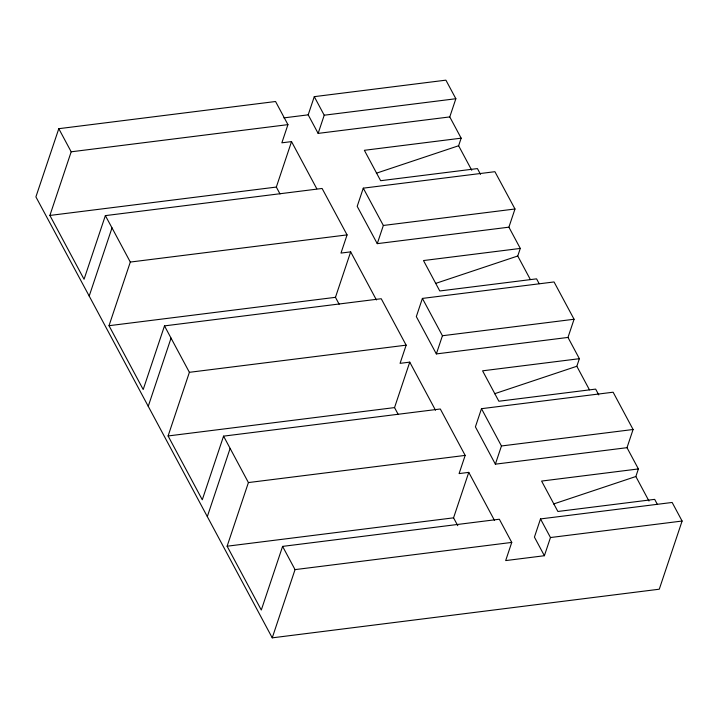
<?xml version="1.0" encoding="UTF-8"?>
<svg xmlns="http://www.w3.org/2000/svg" width="718" height="718" viewBox="0 0 718 718"><rect width="100%" height="100%" fill="white"/><g stroke="black" fill="none" stroke-linecap="round" stroke-linejoin="round"><path stroke-width="1.08" d="M376.429 299.971L350.671 251.865L340.987 253.077L347.072 234.894L322.104 188.466L105.358 215.624L84.06 279.266L49.883 215.445L71.181 151.803L58.795 128.684L275.559 101.507L287.936 124.636L281.86 142.819L291.535 141.608L316.773 188.735M494.531 520.487L468.773 472.372L459.089 473.593L465.174 455.4L440.322 408.991L223.567 436.14L248.41 482.568L227.112 546.21L261.298 610.031L282.596 546.389L499.342 519.231L511.755 542.413L505.678 560.587L544.388 555.723L534.425 537.109L540.501 518.926L672.147 502.456L682.1 521.035L659.277 589.209L272.239 637.844L89.203 296.058L112.008 227.875L105.358 215.624M435.512 410.238L409.754 362.132L400.07 363.344L406.146 345.161L381.24 298.724L164.494 325.882L143.196 389.524L109.01 325.703L130.308 262.061L112.008 227.875M164.494 325.882L171.046 338.124L148.249 406.298M223.567 436.14L202.279 499.782L168.093 435.961L189.39 372.319L171.046 338.124M280.011 193.941L276.331 187.066L291.535 141.608M449.773 116.917L318.137 133.395L308.193 114.835L314.278 96.652L445.905 80.156L455.858 98.734L449.773 116.917L461.153 138.17L458.623 145.754L471.753 170.274M318.137 133.395L324.213 115.212L314.278 96.652M207.331 516.556L230.128 448.391M363.272 188.161L357.196 206.344L377.264 243.653L508.9 227.175L514.985 208.992L494.908 171.692L363.272 188.161L383.349 225.47L377.264 243.653M339.138 304.199L335.459 297.324L350.671 251.865M272.239 637.844L295.035 569.616L282.596 546.389M422.399 298.419L416.323 316.602L436.347 353.92L567.983 337.433L574.068 319.25L554.045 281.95L422.399 298.419L442.432 335.737L436.347 353.92M398.221 414.466L394.541 407.591L409.754 362.132M530.36 279.553L517.75 256.003L520.29 248.428L508.9 227.175M481.482 408.686L475.406 426.86L495.366 464.169L627.002 447.682L633.088 429.499L613.127 392.207L481.482 408.686L501.451 445.977L495.366 464.169M457.77 525.684L453.561 517.831L468.773 472.372M589.442 389.82L576.832 366.27L579.372 358.695L567.983 337.433M544.388 555.723L550.473 537.54L540.501 518.926M648.982 501.038L635.852 476.519L638.392 468.935L627.002 447.682M58.795 128.684L35.9 196.885L89.203 296.058M376.367 173.209L458.623 145.754M435.503 283.466L517.75 256.003M494.585 393.733L576.832 366.27M553.605 503.973L635.852 476.519M283.861 117.887L308.193 114.835M324.213 115.212L455.858 98.734M71.181 151.803L287.936 124.636M461.153 138.17L364.367 150.304L380.648 180.712L477.434 168.586L480.539 174.393M49.883 215.445L276.331 187.066M383.349 225.47L514.985 208.992M130.308 262.061L347.072 234.894M520.29 248.428L423.494 260.553L439.775 290.969L536.57 278.844L539.155 283.682M109.01 325.703L335.459 297.324M442.432 335.737L574.068 319.25M189.39 372.319L406.146 345.161M579.372 358.695L482.577 370.82L498.857 401.236L595.653 389.102L598.758 394.909M168.093 435.961L394.541 407.591M501.451 445.977L633.088 429.499M248.41 482.568L465.174 455.4M638.392 468.935L541.596 481.069L557.877 511.476L654.672 499.351L657.257 504.189M227.112 546.21L453.561 517.831M295.035 569.616L511.755 542.413M550.473 537.54L682.1 521.035"/></g></svg>
